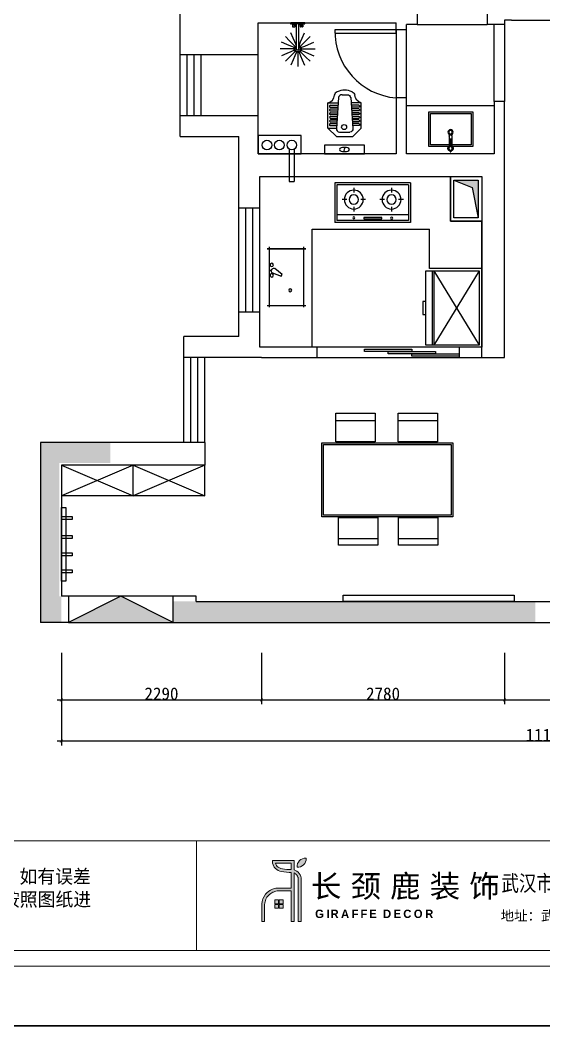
# Model space of a CAD drawing. Header units: inches. Extents: x 1174834 to 1369688, y -175882 to -108740.
# Drawn here: x 1344032 to 1350025, y -175882 to -164377 of the extents above; entities that cross this region are included whole.
import ezdxf

# ---------------------------------------------------------------- set-up
doc = ezdxf.new("R2010")
doc.units = ezdxf.units.IN
doc.header["$LTSCALE"] = 500
doc.header["$MEASUREMENT"] = 0
doc.linetypes.add('ACAD_ISO03W100', pattern=[30, 12, -18])
doc.linetypes.add('DASH', pattern=[0.35, 0.25, -0.1])
for name, color, linetype in [('0--家具', 2, 'Continuous'), ('0--家具细线', 14, 'Continuous'), ('A-01-原始墙体', 7, 'Continuous'), ('FF-FURN', 51, 'Continuous'), ('SH-尺寸标注', 32, 'Continuous'), ('WALL', 255, 'Continuous'), ('填充', 251, 'Continuous'), ('家具', 2, 'Continuous'), ('特细线', 251, 'Continuous')]:
    doc.layers.add(name, color=color, linetype=linetype)
doc.layers.add('022外尺寸标注', color=4, linetype='Continuous', lineweight=0)
doc.layers.add('填充线', color=143, linetype='Continuous', lineweight=9)
doc.styles.add('Arial', font='simhei.ttf')
doc.styles.add('QHGM-宋体', font='', dxfattribs={"width": 0.8})
doc.styles.add('宋体', font='', dxfattribs={"height": 80})
doc.styles.add('样式_1', font='')
doc.styles.add('黑体', font='simhei.ttf', dxfattribs={"height": 80})
doc.styles.get('QHGM-宋体').set_extended_font_data('SimSun')
doc.styles.get('宋体').set_extended_font_data('NSimSun')
doc.styles.get('样式_1').set_extended_font_data('FangSong_GB2312')
doc.dimstyles.new('D_20_2.35', dxfattribs={"dimtxt": 142.857143, "dimasz": 35.714286, "dimexe": 47.619048, "dimexo": 0, "dimgap": 0, "dimtad": 1, "dimdec": 0, "dimzin": 1, "dimdsep": 46, "dimtxsty": 'Standard', "dimblk": 'ARCHTICK', "dimcen": 0.09, "dimdle": 47.619048, "dimclrd": 252, "dimclre": 252, "dimclrt": 134, "dimadec": 0, "dimazin": 0, "dimtfac": 1, "dimtdec": 4, "dimtix": 1, "dimtmove": 2, "dimatfit": 3, "dimfxl": 1, "dimtolj": 1, "dimtzin": 0, "dimarcsym": 0})
doc.dimstyles.new('FS', dxfattribs={"dimscale": 60, "dimtxt": 2, "dimasz": 0.7, "dimexe": 1, "dimexo": 0.5, "dimtad": 1, "dimdec": 0, "dimzin": 0, "dimdsep": 46, "dimtxsty": 'Arial', "dimblk1": 'DOT', "dimblk2": 'DOT', "dimsah": 1, "dimcen": 0, "dimclrd": 8, "dimclre": 8, "dimclrt": 7, "dimadec": 0, "dimazin": 0, "dimtfac": 1, "dimtdec": 0, "dimtix": 1, "dimtmove": 2, "dimatfit": 3, "dimldrblk": 'DOT', "dimfxl": 1, "dimfxlon": 1, "dimtolj": 1, "dimtzin": 0, "dimlwd": -1, "dimarcsym": 0})

# ---------------------------------------------------------------- blocks, each defined once
blk = doc.blocks.new('_ArchTick')
at = {"color": 0, "linetype": 'ByBlock', "const_width": 0.15}
blk.add_lwpolyline([(-0.5, -0.5), (0.5, 0.5)], dxfattribs=at)
blk = doc.blocks.new('*D28')
at = {"layer": 'Defpoints', "color": 0, "linetype": 'Continuous', "lineweight": -3, "transparency": 16777216}
for p in [(1349575, -171615), (1354045, -171615), (1349575, -172155)]:
    blk.add_point(p, dxfattribs=at)
at = {"layer": 'SH-尺寸标注', "color": 252, "linetype": 'Continuous', "lineweight": -2, "transparency": 16777216}
for p, q in [((1349575, -171615), (1349575, -172203)), ((1354045, -171615), (1354045, -172203)), ((1354093, -172155), (1349528, -172155))]:
    blk.add_line(p, q, dxfattribs=at)
at = {"layer": 'SH-尺寸标注', "color": 252, "linetype": 'Continuous', "lineweight": -2, "transparency": 16777216, "xscale": 35.71428581050463, "yscale": 35.71428581050463, "zscale": 35.71428581050463, "rotation": 180}
blk.add_blockref('_ArchTick', (1349575, -172155), dxfattribs=at)
at = {"layer": 'SH-尺寸标注', "color": 252, "linetype": 'Continuous', "lineweight": -2, "transparency": 16777216, "xscale": 35.71428581050463, "yscale": 35.71428581050463, "zscale": 35.71428581050463}
blk.add_blockref('_ArchTick', (1354045, -172155), dxfattribs=at)
at = {"layer": 'SH-尺寸标注', "color": 134, "linetype": 'Continuous', "transparency": 16777216, "insert": (1351810, -172083), "char_height": 142.9, "attachment_point": 5}
blk.add_mtext('\\A1;4470', dxfattribs=at)
blk = doc.blocks.new('*D29')
at = {"layer": 'Defpoints', "color": 0, "linetype": 'Continuous', "lineweight": -3, "transparency": 16777216}
for p in [(1346795, -171615), (1349575, -171615), (1346795, -172155)]:
    blk.add_point(p, dxfattribs=at)
at = {"layer": 'SH-尺寸标注', "color": 252, "linetype": 'Continuous', "lineweight": -2, "transparency": 16777216}
for p, q in [((1346795, -171615), (1346795, -172203)), ((1349575, -171615), (1349575, -172203)), ((1349623, -172155), (1346748, -172155))]:
    blk.add_line(p, q, dxfattribs=at)
at = {"layer": 'SH-尺寸标注', "color": 252, "linetype": 'Continuous', "lineweight": -2, "transparency": 16777216, "xscale": 35.71428581050463, "yscale": 35.71428581050463, "zscale": 35.71428581050463, "rotation": 180}
blk.add_blockref('_ArchTick', (1346795, -172155), dxfattribs=at)
at = {"layer": 'SH-尺寸标注', "color": 252, "linetype": 'Continuous', "lineweight": -2, "transparency": 16777216, "xscale": 35.71428581050463, "yscale": 35.71428581050463, "zscale": 35.71428581050463}
blk.add_blockref('_ArchTick', (1349575, -172155), dxfattribs=at)
at = {"layer": 'SH-尺寸标注', "color": 134, "linetype": 'Continuous', "transparency": 16777216, "insert": (1348185, -172083), "char_height": 142.9, "attachment_point": 5}
blk.add_mtext('\\A1;2780', dxfattribs=at)
blk = doc.blocks.new('*D30')
at = {"layer": 'Defpoints', "color": 0, "linetype": 'Continuous', "lineweight": -3, "transparency": 16777216}
for p in [(1344505, -171615), (1346795, -171615), (1344505, -172155)]:
    blk.add_point(p, dxfattribs=at)
at = {"layer": 'SH-尺寸标注', "color": 252, "linetype": 'Continuous', "lineweight": -2, "transparency": 16777216}
for p, q in [((1344505, -171615), (1344505, -172203)), ((1346795, -171615), (1346795, -172203)), ((1346843, -172155), (1344458, -172155))]:
    blk.add_line(p, q, dxfattribs=at)
at = {"layer": 'SH-尺寸标注', "color": 252, "linetype": 'Continuous', "lineweight": -2, "transparency": 16777216, "xscale": 35.71428581050463, "yscale": 35.71428581050463, "zscale": 35.71428581050463, "rotation": 180}
blk.add_blockref('_ArchTick', (1344505, -172155), dxfattribs=at)
at = {"layer": 'SH-尺寸标注', "color": 252, "linetype": 'Continuous', "lineweight": -2, "transparency": 16777216, "xscale": 35.71428581050463, "yscale": 35.71428581050463, "zscale": 35.71428581050463}
blk.add_blockref('_ArchTick', (1346795, -172155), dxfattribs=at)
at = {"layer": 'SH-尺寸标注', "color": 134, "linetype": 'Continuous', "transparency": 16777216, "insert": (1345650, -172083), "char_height": 142.9, "attachment_point": 5}
blk.add_mtext('\\A1;2290', dxfattribs=at)
blk = doc.blocks.new('*D31')
at = {"layer": 'Defpoints', "color": 0, "linetype": 'Continuous', "lineweight": -3, "transparency": 16777216}
for p in [(1344505, -171615), (1355615, -171615), (1344505, -172626)]:
    blk.add_point(p, dxfattribs=at)
at = {"layer": 'SH-尺寸标注', "color": 252, "linetype": 'Continuous', "lineweight": -2, "transparency": 16777216}
for p, q in [((1344505, -171615), (1344505, -172674)), ((1355615, -171615), (1355615, -172674)), ((1355663, -172626), (1344458, -172626))]:
    blk.add_line(p, q, dxfattribs=at)
at = {"layer": 'SH-尺寸标注', "color": 252, "linetype": 'Continuous', "lineweight": -2, "transparency": 16777216, "xscale": 35.71428581050463, "yscale": 35.71428581050463, "zscale": 35.71428581050463, "rotation": 180}
blk.add_blockref('_ArchTick', (1344505, -172626), dxfattribs=at)
at = {"layer": 'SH-尺寸标注', "color": 252, "linetype": 'Continuous', "lineweight": -2, "transparency": 16777216, "xscale": 35.71428581050463, "yscale": 35.71428581050463, "zscale": 35.71428581050463}
blk.add_blockref('_ArchTick', (1355615, -172626), dxfattribs=at)
at = {"layer": 'SH-尺寸标注', "color": 134, "linetype": 'Continuous', "transparency": 16777216, "insert": (1350060, -172555), "char_height": 142.9, "attachment_point": 5}
blk.add_mtext('\\A1;11110', dxfattribs=at)
blk = doc.blocks.new('YLD.Studio-02-155')
at = {"layer": 'FF-FURN', "color": 253}
for p, q in [((-294, 189), (-582, 189)), ((-582, 189), (-582, 72)), ((-294, 189), (-200, 93)), ((-294, 189), (-294, 93)), ((-677, 27), (-677, -30)), ((-643, 67), (-292, 93)), ((-250, 57), (-250, -61)), ((-200, 93), (-200, -97)), ((-643, -71), (-292, -96)), ((-582, -192), (-582, -75)), ((-294, -192), (-200, -97)), ((-294, -192), (-582, -192))]:
    blk.add_line(p, q, dxfattribs=at)
at = {"layer": 'FF-FURN', "color": 251}
for p, q in [((-556, 161), (-556, 74)), ((-534, 161), (-534, 76)), ((-514, 160), (-514, 77)), ((-491, 160), (-491, 79)), ((-471, 160), (-471, 81)), ((-449, 160), (-449, 82)), ((-429, 159), (-429, 84)), ((-406, 159), (-406, 85)), ((-388, 159), (-388, 87)), ((-366, 159), (-366, 88)), ((-346, 161), (-346, 90)), ((-323, 161), (-323, 91)), ((-556, -164), (-556, -78)), ((-534, -164), (-534, -79)), ((-514, -163), (-514, -81)), ((-491, -163), (-491, -82)), ((-471, -163), (-471, -84)), ((-449, -163), (-449, -86)), ((-429, -163), (-429, -87)), ((-406, -163), (-406, -89)), ((-388, -163), (-388, -90)), ((-366, -163), (-366, -92)), ((-346, -164), (-346, -93)), ((-323, -164), (-323, -95))]:
    blk.add_line(p, q, dxfattribs=at)
at = {"layer": 'FF-FURN', "color": 253}
blk.add_lwpolyline([(0, 230), (0, -230), (-100, -230), (-100, 230)], close=True, dxfattribs=at)
at = {"layer": 'FF-FURN', "color": 253, "extrusion": (0, 0, -1)}
for centre, major_axis, ratio, start_param, end_param in [((-666, 70), (38.6, 31.5), 0.902843, 4.16241, 5.262368), ((-686, 224), (-71.7, 85.5), 0.937093, 2.564574, 3.718612), ((-539, -1), (-135, -135), 1, 0.322824, 1.238257), ((-639, 30), (-26.7, -26.7), 1, 0.715172, 2.250128), ((-289, 53), (-28.2, -28.2), 1, 2.279041, 3.82138)]:
    blk.add_ellipse(centre, major_axis=major_axis, ratio=ratio, start_param=start_param, end_param=end_param, dxfattribs=at)
at = {"layer": 'FF-FURN', "color": 251, "extrusion": (0, 0, -1)}
for centre, major_axis, start_param, end_param in [((-545, 161), (7.95, -7.95), 2.356194, 5.497787), ((-503, 160), (7.95, -7.95), 2.356194, 5.497787), ((-460, 160), (-7.95, -7.95), 0.785398, 3.926991), ((-418, 159), (-7.95, -7.95), 0.785398, 3.926991), ((-377, 159), (-7.95, -7.95), 0.785398, 3.926991), ((-335, 161), (-7.95, -7.95), 0.785398, 3.926991), ((-307, 4), (20.5, -20.5), 0.785398, 7.068583)]:
    blk.add_ellipse(centre, major_axis=major_axis, ratio=1, start_param=start_param, end_param=end_param, dxfattribs=at)
at = {"layer": 'FF-FURN', "color": 250}
blk.add_ellipse((-50, 0), major_axis=(0, 55.8), ratio=0.441777, start_param=-3.141592653589793, end_param=3.141592653589792, dxfattribs=at)
at = {"layer": 'FF-FURN', "color": 253}
for centre, major_axis, ratio, start_param, end_param in [((-666, -73), (38.6, -31.5), 0.902843, 4.16241, 5.262368), ((-639, -33), (-26.7, 26.7), 1, 0.715172, 2.250128), ((-289, -56), (-28.2, 28.2), 1, 2.279041, 3.82138), ((-686, -227), (-71.7, -85.5), 0.937093, 2.564574, 3.718612)]:
    blk.add_ellipse(centre, major_axis=major_axis, ratio=ratio, start_param=start_param, end_param=end_param, dxfattribs=at)
at = {"layer": 'FF-FURN', "color": 251}
for centre, major_axis, start_param, end_param in [((-545, -164), (7.95, 7.95), 2.356194, 5.497787), ((-503, -163), (7.95, 7.95), 2.356194, 5.497787), ((-460, -163), (-7.95, 7.95), 0.785398, 3.926991), ((-418, -163), (-7.95, 7.95), 0.785398, 3.926991), ((-377, -163), (-7.95, 7.95), 0.785398, 3.926991), ((-335, -164), (-7.95, 7.95), 0.785398, 3.926991)]:
    blk.add_ellipse(centre, major_axis=major_axis, ratio=1, start_param=start_param, end_param=end_param, dxfattribs=at)
at = {"layer": 'FF-FURN', "color": 250}
blk.add_spline([(-25, -2), (-38, 3), (-67, -5), (-75, -2)], degree=3, dxfattribs=at)
blk = doc.blocks.new('DOT')
at = {"color": 0}
blk.add_line((-1, 0), (1, 0), dxfattribs=at)
at = {"color": 0, "const_width": 0.5}
blk.add_lwpolyline([(-0.25, 0, 1), (0.25, 0, 1)], format="xyb", close=True, dxfattribs=at)
blk = doc.blocks.new('*D10')
at = {"color": 8, "lineweight": -2, "transparency": 16777216}
for p, q in [((643506, -434179), (643359, -434179)), ((643506, -435029), (643359, -435029))]:
    blk.add_line(p, q, dxfattribs=at)
at = {"color": 8, "transparency": 16777216}
blk.add_line((643419, -434987), (643419, -434221), dxfattribs=at)
at = {"layer": 'Defpoints', "color": 0, "transparency": 16777216}
for p in [(643419, -434179), (643536, -434179), (643536, -435029)]:
    blk.add_point(p, dxfattribs=at)
at = {"color": 8, "transparency": 16777216, "xscale": 42, "yscale": 42, "zscale": 42}
for p, rotation in [((643419, -434179), 90), ((643419, -435029), 270)]:
    blk.add_blockref('DOT', p, dxfattribs=dict(at, rotation=rotation))
at = {"color": 7, "transparency": 16777216, "insert": (643321, -434604), "char_height": 120, "attachment_point": 5, "rotation": 90, "style": 'Arial'}
blk.add_mtext('\\A1;850', dxfattribs=at)
blk = doc.blocks.new('_DOT')
at = {"color": 0, "linetype": 'ByBlock'}
blk.add_line((-0.5, 0), (-1, 0), dxfattribs=at)
at = {"color": 0, "linetype": 'ByBlock', "const_width": 0.5}
blk.add_lwpolyline([(-0.25, 0, 1), (0.25, 0, 1)], format="xyb", close=True, dxfattribs=at)
blk = doc.blocks.new('A$C176de66d')
at = {"color": 3}
for p, q in [((0, 378), (0, 0)), ((0, 378), (720, 378)), ((18, 360), (18, 18)), ((18, 360), (702, 360)), ((702, 360), (702, 18)), ((720, 378), (720, 0)), ((0, 0), (720, 0)), ((18, 18), (702, 18))]:
    blk.add_line(p, q, dxfattribs=at)
at = {"color": 8}
for p, q in [((180, 331.1), (180, 286.1)), ((540, 331.1), (540, 286.1)), ((67.5, 218.6), (112.5, 218.6)), ((247.5, 218.6), (292.5, 218.6)), ((427.5, 218.6), (472.5, 218.6)), ((607.5, 218.6), (652.5, 218.6)), ((180, 151.1), (180, 106.1)), ((540, 151.1), (540, 106.1)), ((18, 72), (702, 72)), ((271.6, 48.1), (443, 48.1)), ((271.6, 33.8), (271.6, 48.1)), ((443, 33.8), (271.6, 33.8)), ((443, 48.1), (443, 33.8))]:
    blk.add_line(p, q, dxfattribs=at)
for centre, radius in [((180, 218.6), 90), ((540, 218.6), 90), ((180, 218.6), 45), ((540, 218.6), 45), ((179.5, 41.7), 10.8), ((539.8, 44.9), 10.8)]:
    blk.add_circle(centre, radius, dxfattribs=at)
blk = doc.blocks.new('A$C92e9f1b8')
at = {"color": 3}
for p, q in [((0, 420), (692, 420)), ((20, 0), (20, 440)), ((670, 442), (670, 0)), ((670, 0), (670, 440)), ((358, 159), (375, 169)), ((395, 59), (358, 159)), ((375, 169), (443, 86)), ((690, 20), (0, 20)), ((420, 47), (420, 20)), ((420, 47), (420, 20)), ((424, 48), (438, 56))]:
    blk.add_line(p, q, dxfattribs=at)
for centre, radius in [((195, 263), 16.9), ((366, 51), 19.8), ((485, 51), 19.8)]:
    blk.add_circle(centre, radius, dxfattribs=at)
for centre, start, end in [((414, 65), 200.5377, 300), ((428, 73), 300, 39.4623)]:
    blk.add_arc(centre, 19.8, start, end, dxfattribs=at)
blk = doc.blocks.new('A$Cfc64ca04')
at = {"color": 3, "linetype": 'DASH', "ltscale": 150}
for p, q in [((21, 255), (0, 255)), ((0, 245), (0, 255)), ((21, 245), (0, 245)), ((180, 265), (53, 265)), ((180, 235), (53, 235)), ((70, 255), (59, 255)), ((70, 245), (59, 245)), ((70, 242), (70, 258)), ((150, 258), (70, 258)), ((150, 242), (70, 242)), ((150, 242), (150, 258))]:
    blk.add_line(p, q, dxfattribs=at)
blk.add_lwpolyline([(60, 228), (60, 0), (460, 0), (460, 505), (60, 505), (60, 272)], dxfattribs=at)
at = {"color": 251, "true_color": 0x636466}
blk.add_lwpolyline([(80, 235), (80, 20), (440, 20), (440, 485), (80, 485), (80, 265)], dxfattribs=at)
at = {"color": 3, "linetype": 'DASH', "ltscale": 150}
blk.add_circle((40, 250), 20, dxfattribs=at)
for centre, radius, start, end in [((40, 250), 30, 30, 170.4059), ((40, 250), 30, 189.5941, 330), ((180, 250), 15, 270, 90)]:
    blk.add_arc(centre, radius, start, end, dxfattribs=at)
at = {"layer": 'FF-FURN', "color": 250}
for radius in [30, 20]:
    blk.add_circle((225, 250), radius, dxfattribs=at)
blk = doc.blocks.new('A$C4CD82E51')
at = {"color": 250, "linetype": 'ACAD_ISO03W100'}
for p, q in [((237, 215), (280, 233)), ((280, 233), (323, 251)), ((172, 172), (138, 138))]:
    blk.add_line(p, q, dxfattribs=at)
at = {"layer": '0--家具', "color": 144}
for p, q in [((479, 260), (455, 258)), ((455, 258), (455, 256)), ((455, 252), (455, 233)), ((487, 256), (493, 256)), ((487, 232), (493, 232)), ((200, 212), (493, 212)), ((200, 188), (493, 188)), ((455, 148), (455, 167)), ((455, 142), (455, 144)), ((479, 140), (455, 142)), ((487, 168), (493, 168)), ((487, 144), (493, 144))]:
    blk.add_line(p, q, dxfattribs=at)
for points in [[(480, 261, -0.246515), (473, 258), (452, 256)], [(452, 252), (473, 250, -1), (473, 235), (452, 233)], [(452, 148), (473, 150, 1), (473, 165), (452, 167)], [(480, 139, 0.246515), (473, 143), (452, 144)]]:
    blk.add_lwpolyline(points, format="xyb", dxfattribs=at)
for points in [[(480, 261), (487, 261), (487, 226), (452, 229), (452, 233)], [(452, 252), (452, 256)], [(480, 139), (487, 139), (487, 174), (452, 171), (452, 167)], [(452, 148), (452, 144)]]:
    blk.add_lwpolyline(points, dxfattribs=at)
blk.add_lwpolyline([(500, 121), (495, 121, -2.688214), (493, 126), (493, 275, -2.688214), (495, 280), (500, 280)], format="xyb", close=True, dxfattribs=at)
for radius, start, end in [(40, 17.4576, 342.5424), (30, 23.5782, 336.4218), (12, 90, 270)]:
    blk.add_arc((200, 200), radius, start, end, dxfattribs=at)
at = {"layer": '0--家具细线', "color": 250, "linetype": 'ACAD_ISO03W100'}
for p, q in [((149, 323), (123, 385)), ((200, 334), (200, 400)), ((251, 323), (277, 385)), ((77, 251), (15, 277)), ((106, 294), (59, 341)), ((120, 233), (77, 251)), ((138, 262), (106, 294)), ((163, 215), (120, 233)), ((172, 228), (138, 262)), ((167, 280), (149, 323)), ((185, 237), (167, 280)), ((200, 287), (200, 334)), ((200, 240), (200, 287)), ((215, 237), (233, 280)), ((228, 228), (262, 262)), ((233, 280), (251, 323)), ((262, 262), (294, 294)), ((294, 294), (341, 341)), ((323, 251), (385, 277)), ((67, 200), (0, 200)), ((77, 149), (15, 123)), ((113, 200), (67, 200)), ((120, 167), (77, 149)), ((138, 138), (106, 106)), ((160, 200), (113, 200)), ((163, 185), (120, 167)), ((167, 120), (149, 77)), ((185, 163), (167, 120)), ((200, 160), (200, 113)), ((215, 163), (233, 120)), ((228, 172), (262, 138)), ((233, 120), (251, 77)), ((237, 185), (280, 167)), ((262, 138), (294, 106)), ((280, 167), (323, 149)), ((323, 149), (385, 123)), ((106, 106), (59, 59)), ((149, 77), (123, 15)), ((200, 113), (200, 67)), ((200, 67), (200, 0)), ((251, 77), (277, 15)), ((294, 106), (341, 59))]:
    blk.add_line(p, q, dxfattribs=at)
blk = doc.blocks.new('gndghfggn')
at = {"layer": '022外尺寸标注'}
h = blk.add_hatch(color=143, dxfattribs=at)
h.dxf.hatch_style = 1
h.paths.add_polyline_path([(4708.14, -1030.86), (4707.46, -1030.86), (4707.46, -1031.54), (4708.14, -1031.54)], flags=17)
h.paths.add_polyline_path([(4708.93, -1030.86), (4708.25, -1030.86), (4708.25, -1031.54), (4708.93, -1031.54)], flags=17)
h.paths.add_polyline_path([(4708.93, -1032.34), (4708.93, -1031.66), (4708.25, -1031.66), (4708.25, -1032.34)], flags=17)
h.paths.add_polyline_path([(4708.14, -1031.66), (4707.46, -1031.66), (4707.46, -1032.34), (4708.14, -1032.34)], flags=17)
h.paths.add_polyline_path([(4710.39, -1028.73), (4708.02, -1028.73), (4707.62, -1028.77), (4707.04, -1028.94), (4706.7, -1029.1), (4706.37, -1029.31), (4706.02, -1029.61), (4705.8, -1029.84), (4705.54, -1030.22), (4705.33, -1030.65), (4705.17, -1031.15), (4705.12, -1031.56), (4705.12, -1034.73), (4705.63, -1034.73), (4705.63, -1031.71), (4705.66, -1031.4), (4705.7, -1031.18), (4705.76, -1030.99), (4705.85, -1030.73), (4706.05, -1030.36), (4706.27, -1030.1), (4706.51, -1029.86), (4706.75, -1029.68), (4706.93, -1029.57), (4707.07, -1029.49), (4707.22, -1029.44), (4707.43, -1029.37), (4707.64, -1029.3), (4707.9, -1029.25), (4710.39, -1029.25), (4710.39, -1034.74), (4710.9, -1034.74), (4710.9, -1026.02), (4711.04, -1026.09), (4711.14, -1026.15), (4711.24, -1026.23), (4711.29, -1026.29), (4711.34, -1026.33), (4711.42, -1026.44), (4711.51, -1026.59), (4711.56, -1026.72), (4711.58, -1026.77), (4711.61, -1026.83), (4711.62, -1026.91), (4711.64, -1027.02), (4711.66, -1027.11), (4711.66, -1034.74), (4712.18, -1034.74), (4712.18, -1027.13), (4712.16, -1026.9), (4712.1, -1026.66), (4711.98, -1026.37), (4711.84, -1026.12), (4711.62, -1025.87), (4711.38, -1025.68), (4711.25, -1025.62), (4710.9, -1025.48), (4710.9, -1023.79), (4707.06, -1023.79), (4707.06, -1024.27), (4707.14, -1024.6), (4707.32, -1024.97), (4707.55, -1025.23), (4707.8, -1025.43), (4708.08, -1025.58), (4708.35, -1025.69), (4708.74, -1025.79), (4709.09, -1025.84), (4709.57, -1025.9), (4710.02, -1025.93), (4710.39, -1025.93)])
h.paths.add_polyline_path([(4710.4, -1025.43), (4710.04, -1025.43), (4709.62, -1025.4), (4709.16, -1025.34), (4708.84, -1025.3), (4708.51, -1025.21), (4708.29, -1025.12), (4708.07, -1025.01), (4707.89, -1024.87), (4707.74, -1024.69), (4707.62, -1024.44), (4707.58, -1024.29), (4710.4, -1024.29)], flags=16)
h.paths.add_polyline_path([(4711.43, -1025, 0.456232), (4713.06, -1023.39, 0.456232)])
at = {"layer": '022外尺寸标注', "color": 143}
for points in [[(4710.9, -1026.02), (4711.04, -1026.09), (4711.14, -1026.15), (4711.24, -1026.23), (4711.29, -1026.29), (4711.34, -1026.33), (4711.42, -1026.44), (4711.51, -1026.59), (4711.56, -1026.72), (4711.58, -1026.77), (4711.61, -1026.83), (4711.62, -1026.91), (4711.64, -1027.02), (4711.66, -1027.11), (4711.66, -1034.74), (4712.18, -1034.74), (4712.18, -1027.13), (4712.16, -1026.9), (4712.1, -1026.66), (4711.98, -1026.37), (4711.84, -1026.12), (4711.62, -1025.87), (4711.38, -1025.68), (4711.25, -1025.62), (4710.9, -1025.48), (4710.9, -1023.79), (4707.06, -1023.79), (4707.06, -1024.27), (4707.14, -1024.6), (4707.32, -1024.97), (4707.55, -1025.23), (4707.8, -1025.43), (4708.08, -1025.58), (4708.35, -1025.69), (4708.74, -1025.79), (4709.09, -1025.84), (4709.57, -1025.9), (4710.02, -1025.93), (4710.39, -1025.93), (4710.39, -1028.73), (4708.02, -1028.73), (4707.62, -1028.77), (4707.04, -1028.94), (4706.7, -1029.1), (4706.37, -1029.31), (4706.02, -1029.61), (4705.8, -1029.84), (4705.54, -1030.22), (4705.33, -1030.65), (4705.17, -1031.15), (4705.12, -1031.56), (4705.12, -1034.73), (4705.63, -1034.73), (4705.63, -1031.71), (4705.66, -1031.4), (4705.7, -1031.18), (4705.76, -1030.99), (4705.85, -1030.73), (4706.05, -1030.36), (4706.27, -1030.1), (4706.51, -1029.86), (4706.75, -1029.68), (4706.93, -1029.57), (4707.07, -1029.49), (4707.22, -1029.44), (4707.43, -1029.37), (4707.64, -1029.3), (4707.9, -1029.25), (4710.39, -1029.25), (4710.39, -1034.74)], [(4710.39, -1034.74), (4710.9, -1034.74), (4710.9, -1026.02)]]:
    blk.add_lwpolyline(points, dxfattribs=at)
for points in [[(4710.4, -1025.43), (4710.4, -1024.29), (4707.58, -1024.29), (4707.62, -1024.44), (4707.74, -1024.69), (4707.89, -1024.87), (4708.07, -1025.01), (4708.29, -1025.12), (4708.51, -1025.21), (4708.84, -1025.3), (4709.16, -1025.34), (4709.62, -1025.4), (4710.04, -1025.43)], [(4707.46, -1031.54), (4708.14, -1031.54), (4708.14, -1030.86), (4707.46, -1030.86)], [(4707.46, -1032.34), (4708.14, -1032.34), (4708.14, -1031.66), (4707.46, -1031.66)], [(4708.25, -1031.54), (4708.93, -1031.54), (4708.93, -1030.86), (4708.25, -1030.86)], [(4708.25, -1032.34), (4708.93, -1032.34), (4708.93, -1031.66), (4708.25, -1031.66)]]:
    blk.add_lwpolyline(points, close=True, dxfattribs=at)
for centre, start, end in [((4712.95, -1024.9), 85.683, 183.7789), ((4711.55, -1023.49), 265.683, 3.7789)]:
    blk.add_arc(centre, 1.52, start, end, dxfattribs=at)
at = {"layer": '022外尺寸标注', "color": 143, "attachment_point": 1}
for s, width, insert, char_height, style in [('{\\f南宋书局体|b1|i0|c134|p2;\\T1.3;长颈鹿装饰}', 35.0689, (4713.92, -1026.39), 4, '宋体'), ('{\\f汉仪全唐诗简|b1|i0|c134|p18;\\T1.3;GIRAFFE DECOR}', 39.5744, (4714.68, -1032.6), 1.5, '样式_1')]:
    blk.add_mtext_dynamic_manual_height_columns(s, width=width, gutter_width=12.5, heights=[0], dxfattribs=dict(at, insert=insert, char_height=char_height, style=style))
blk = doc.blocks.new('JNNJ')
at = {"layer": 'WALL', "color": 8, "ltscale": 0.5}
for p, q in [((283797, -98160), (308185, -98160)), ((308185, -98160), (283797, -98160))]:
    blk.add_line(p, q, dxfattribs=at)
at = {"layer": '填充线'}
for p, q in [((307293, -96236), (284612, -96236)), ((284594, -97374), (307293, -97374)), ((284431, -97537), (307456, -97537))]:
    blk.add_line(p, q, dxfattribs=at)
blk = doc.blocks.new('HHYT')
at = {"layer": '填充线'}
blk.add_line((390529, -114619), (390529, -113481), dxfattribs=at)
blk.add_blockref('JNNJ', (99287, -17246))
at = {"layer": '填充', "xscale": 58.06672455353011, "yscale": 58.06672455353011, "zscale": 58.06672455353011}
blk.add_blockref('gndghfggn', (117997, -54237), dxfattribs=at)
at = {"layer": '填充线', "style": 'QHGM-宋体', "width": 0.8}
blk.add_text('武汉市长颈鹿装饰设计工程有限责任公司', height=166.55, dxfattribs=at).set_placement((393701, -114005))
at = {"layer": '填充线', "style": '黑体'}
blk.add_text('地址：武汉市白沙洲大道白沙洲未来城4栋2楼', height=102.81, dxfattribs=at).set_placement((393692, -114311))
at = {"layer": '家具', "color": 8, "width": 1}
blk.add_text('图中所标尺寸施工方必须在现场度量，如有误差', height=142.79, dxfattribs=at).set_placement((385532, -113923))
at = {"layer": '家具', "color": 8}
blk.add_text('以现场尺寸为准！所有施工必须严格按照图纸进', height=142.79, dxfattribs=at).set_placement((385535, -114161))
blk = doc.blocks.new('A$C44EE5ACB')
at = {"color": 3, "ltscale": 10}
for p, q in [((105.7, 21), (105.7, 871.1)), ((124.8, 21), (124.8, 871.1))]:
    blk.add_line(p, q, dxfattribs=at)
at = {"color": 8, "linetype": 'ACAD_ISO03W100', "ltscale": 3}
for p, q in [((644.4, 21), (124.8, 871.1)), ((124.8, 21), (644.4, 871.1))]:
    blk.add_line(p, q, dxfattribs=at)
at = {"color": 3, "ltscale": 10}
for points in [[(644.4, 21), (644.4, 871.1), (34.4, 871.1), (34.4, 21)], [(34.4, 519.8), (34.4, 372.4), (0, 372.4), (0, 519.8)]]:
    blk.add_lwpolyline(points, close=True, dxfattribs=at)
at = {"color": 1}
dim = blk.add_aligned_dim(p1=(644.4, 21), p2=(644.4, 871.1), distance=116.8, dimstyle='FS', override={"dimblk1": 'DOT', "dimblk2": 'DOT', "dimldrblk": 'DOT', "dimfxl": 180}, dxfattribs=at)
dim.commit()
dim.dimension.update_dxf_attribs({"geometry": '*D10', "text_midpoint": (429.4, 446.1), "insert": (-642891.1, 435050)})

msp = doc.modelspace()

# ---------------------------------------------------------------- hatches: boundary and pattern name
at = {"layer": '特细线'}
h = msp.add_hatch(color=256, dxfattribs=at)
h.dxf.hatch_style = 1
h.paths.add_polyline_path([(1348995.1, -166207.4), (1349203.3, -166292.1), (1349275.1, -166637.4), (1349275.1, -166207.4)])
h = msp.add_hatch(color=256, dxfattribs=at)
h.dxf.hatch_style = 1
h.paths.add_polyline_path([(1345063.4, -169207.4), (1344265.1, -169207.4), (1344265.1, -171267.4), (1344505.1, -171267.4), (1344505.1, -170967.4), (1344480.2, -170967.4), (1344480.2, -169444.8), (1345063.4, -169444.8)])
h = msp.add_hatch(color=256, dxfattribs=at)
h.dxf.hatch_style = 1
h.paths.add_polyline_path([(1345785.1, -171267.4), (1345185.1, -170967.4), (1344585.1, -171267.4)])
h = msp.add_hatch(color=256, dxfattribs=at)
h.dxf.hatch_style = 1
h.paths.add_polyline_path([(1349928.6, -171027.4), (1345785.1, -171027.4), (1345785.1, -171267.4), (1349928.6, -171267.4)])

# ---------------------------------------------------------------- linework, layer by layer
at = {"color": 3, "linetype": 'DASH', "ltscale": 150}
for p, q in [((1349455.1, -165357.4), (1348455.1, -165357.4)), ((1347375.1, -168117.4), (1347375.1, -166767.4)), ((1347375.1, -166767.4), (1348715.1, -166767.4)), ((1348715.1, -167217.4), (1348715.1, -166767.4)), ((1349315.1, -167217.4), (1348715.1, -167217.4)), ((1348093.4, -168961.1), (1347643.4, -168961.1)), ((1348810.4, -168961.1), (1348360.4, -168961.1)), ((1345325.1, -169817.4), (1345325.1, -169467.4)), ((1346145.1, -169817.4), (1346145.1, -169467.4)), ((1346145.1, -169817.4), (1344505.1, -169817.4)), ((1348125.8, -170310.5), (1347675.8, -170310.5)), ((1348125.8, -170310.5), (1347675.8, -170310.5)), ((1348810.4, -170310.5), (1348360.4, -170310.5)), ((1348810.4, -170310.5), (1348360.4, -170310.5))]:
    msp.add_line(p, q, dxfattribs=at)
at = {"color": 3}
for p, q in [((1347112.4, -165853.4), (1347112.4, -166224.2)), ((1347167.4, -165855.2), (1347167.4, -166224.2)), ((1347112.4, -166224.2), (1347167.4, -166224.2)), ((1346145.1, -169207.4), (1346145.1, -169467.4))]:
    msp.add_line(p, q, dxfattribs=at)
at = {"color": 147, "linetype": 'ACAD_ISO03W100', "ltscale": 3}
for p, q in [((1345325.1, -169467.4), (1344505.1, -169817.4)), ((1344505.1, -169467.4), (1345325.1, -169817.4)), ((1345325.1, -169467.4), (1346145.1, -169817.4)), ((1346145.1, -169467.4), (1345325.1, -169817.4))]:
    msp.add_line(p, q, dxfattribs=at)
at = {"color": 3}
for points in [[(1348335.1, -164527.4), (1348335.1, -164487.4), (1347635.1, -164487.4), (1347635.1, -164527.4)], [(1344505.1, -169952.2), (1344553.9, -169952.2), (1344553.9, -170793.9), (1344505.1, -170793.9)], [(1349684.5, -171027.4), (1347730.5, -171027.4), (1347730.5, -170956.7), (1349684.5, -170956.7)]]:
    msp.add_lwpolyline(points, close=True, dxfattribs=at)
at = {"color": 3, "linetype": 'DASH', "ltscale": 150}
for points in [[(1348093.4, -169200.3), (1347643.4, -169200.3), (1347643.4, -168871.5), (1348093.4, -168871.5)], [(1348808.9, -169200.3), (1348358.9, -169200.3), (1348358.9, -168871.5), (1348808.9, -168871.5)], [(1347483.6, -170060.8), (1347483.6, -169210.8), (1348983.6, -169210.8), (1348983.6, -170060.8)], [(1347675.8, -170068.6), (1348125.8, -170068.6), (1348125.8, -170381.6), (1347675.8, -170381.6)], [(1348360.4, -170068.6), (1348810.4, -170068.6), (1348810.4, -170381.6), (1348360.4, -170381.6)]]:
    msp.add_lwpolyline(points, close=True, dxfattribs=at)
at = {"color": 251, "true_color": 0x636466}
msp.add_lwpolyline([(1347503.6, -170040.8), (1347503.6, -169230.8), (1348963.6, -169230.8), (1348963.6, -170040.8)], close=True, dxfattribs=at)
at = {"color": 3}
for centre in [(1346856.9, -165806.7), (1346999, -165806.7), (1347141.5, -165806.7)]:
    msp.add_circle(centre, 55, dxfattribs=at)
at = {"layer": 'A-01-原始墙体', "color": 4}
for p, q in [((1345865.1, -164770.3), (1345865.1, -163997.4)), ((1348575.1, -164307.4), (1348575.1, -164427.4)), ((1349375.1, -164307.4), (1349375.1, -164427.4)), ((1349655.1, -164377.4), (1349575.1, -164377.4)), ((1349575.1, -164377.4), (1349575.1, -164427.4)), ((1346755.1, -164770.3), (1346755.1, -164407.4)), ((1346755.1, -164407.4), (1348335.1, -164407.4)), ((1348335.1, -164487.4), (1348335.1, -164407.4)), ((1348455.1, -164487.4), (1348335.1, -164487.4)), ((1348575.1, -164427.4), (1348455.1, -164427.4)), ((1348455.1, -164487.4), (1348455.1, -164427.4)), ((1349575.1, -164427.4), (1349375.1, -164427.4)), ((1345865.1, -164770.3), (1346755.1, -164770.3)), ((1348455.1, -165267.4), (1348335.1, -165267.4)), ((1348335.1, -165267.4), (1348335.1, -165907.4)), ((1348455.1, -165907.4), (1348455.1, -165267.4)), ((1349575.1, -165308), (1349455.1, -165308)), ((1349455.1, -165308), (1349455.1, -165907.4)), ((1349575.1, -168237.4), (1349575.1, -165308)), ((1345865.1, -165470.3), (1346755.1, -165470.3)), ((1345865.1, -165710.3), (1345865.1, -165470.3)), ((1346755.1, -165907.4), (1346755.1, -165470.3)), ((1345865.1, -165710.3), (1346535.1, -165710.3)), ((1346535.1, -166527.4), (1346535.1, -165710.3)), ((1348335.1, -165907.4), (1346755.1, -165907.4)), ((1349455.1, -165907.4), (1348455.1, -165907.4)), ((1346775.1, -166527.4), (1346775.1, -166167.4)), ((1346775.1, -166167.4), (1348955.1, -166167.4)), ((1348955.1, -166167.4), (1348955.1, -166677.4)), ((1346775.1, -166527.4), (1346535.1, -166527.4)), ((1348955.1, -166677.4), (1349315.1, -166677.4)), ((1349315.1, -166677.4), (1349315.1, -168117.4)), ((1349315.1, -168237.4), (1349315.1, -166677.4)), ((1346535.1, -167997.4), (1346535.1, -167717.4)), ((1346775.1, -167717.4), (1346535.1, -167717.4)), ((1346775.1, -168117.4), (1346775.1, -167717.4)), ((1346535.1, -167997.4), (1345905.1, -167997.4)), ((1345905.1, -168237.4), (1345905.1, -167997.4)), ((1347429.7, -168117.4), (1346775.1, -168117.4)), ((1347429.7, -168237.4), (1347429.7, -168117.4)), ((1349315.1, -168117.4), (1349055.1, -168117.4)), ((1349055.1, -168117.4), (1349055.1, -168237.4)), ((1346795.1, -168237.4), (1345905.1, -168237.4)), ((1346795.1, -168237.4), (1347429.7, -168237.4)), ((1349055.1, -168237.4), (1349575.1, -168237.4)), ((1346145.1, -169207.4), (1344265.1, -169207.4)), ((1344265.1, -169207.4), (1344265.1, -171267.4)), ((1346145.1, -169467.4), (1344505.1, -169467.4)), ((1344505.1, -169467.4), (1344505.1, -170967.4)), ((1344585.1, -170967.4), (1344505.1, -170967.4)), ((1344585.1, -170967.4), (1344585.1, -171267.4)), ((1346045.1, -170967.4), (1345785.1, -170967.4)), ((1345785.1, -171267.4), (1345785.1, -170967.4)), ((1346045.1, -171027.4), (1346045.1, -170967.4)), ((1346045.1, -171027.4), (1354045.1, -171027.4)), ((1344585.1, -171267.4), (1344265.1, -171267.4)), ((1345785.1, -171267.4), (1355855.1, -171267.4))]:
    msp.add_line(p, q, dxfattribs=at)
for points in [[(1346755.1, -165907.4), (1347246.8, -165907.4), (1347246.8, -165696.5), (1346755.1, -165696.5)], [(1348955.1, -166167.4), (1349315.1, -166167.4), (1349315.1, -166677.4), (1348955.1, -166677.4)]]:
    msp.add_lwpolyline(points, close=True, dxfattribs=at)
at = {"layer": '特细线'}
for p, q in [((1349655.1, -164377.4), (1350455.1, -164377.4)), ((1348335.1, -164487.4), (1348335.1, -165267.4)), ((1348455.1, -165267.4), (1348455.1, -164487.4)), ((1348575.1, -164427.4), (1349375.1, -164427.4)), ((1349455.1, -165308), (1349455.1, -164427.4)), ((1349575.1, -164427.4), (1349575.1, -165308)), ((1345865.1, -165470.3), (1345865.1, -164770.3)), ((1345945.1, -165470.3), (1345945.1, -164770.3)), ((1346025.1, -165470.3), (1346025.1, -164770.3)), ((1346105.1, -165470.3), (1346105.1, -164770.3)), ((1346755.1, -165470.3), (1346755.1, -164770.3)), ((1346535.1, -167717.4), (1346535.1, -166527.4)), ((1346615.1, -167717.4), (1346615.1, -166527.4)), ((1346695.1, -167717.4), (1346695.1, -166527.4)), ((1346775.1, -167717.4), (1346775.1, -166527.4)), ((1349055.1, -168117.4), (1347429.7, -168117.4)), ((1345905.1, -169207.4), (1345905.1, -168237.4)), ((1345985.1, -169207.4), (1345985.1, -168237.4)), ((1346065.1, -169207.4), (1346065.1, -168237.4)), ((1346145.1, -169207.4), (1346145.1, -168237.4)), ((1347429.7, -168237.4), (1349055.1, -168237.4)), ((1345785.1, -170967.4), (1344585.1, -170967.4)), ((1344585.1, -171267.4), (1345785.1, -171267.4))]:
    msp.add_line(p, q, dxfattribs=at)
for points in [[(1348995.1, -166207.4), (1349275.1, -166207.4), (1349275.1, -166637.4), (1348995.1, -166637.4)], [(1348513.3, -168169.2), (1347971.5, -168169.2), (1347971.5, -168142.9), (1348513.3, -168142.9)], [(1348784.2, -168195.4), (1348242.4, -168195.4), (1348242.4, -168169.2), (1348784.2, -168169.2)], [(1349055.1, -168221.7), (1348513.3, -168221.7), (1348513.3, -168195.4), (1349055.1, -168195.4)], [(1344505.1, -170054.1), (1344628.6, -170054.1), (1344628.6, -170090.2), (1344505.1, -170090.2)], [(1344505.1, -170272.1), (1344628.6, -170272.1), (1344628.6, -170308.2), (1344505.1, -170308.2)], [(1344505.1, -170470.4), (1344628.6, -170470.4), (1344628.6, -170506.5), (1344505.1, -170506.5)], [(1344505.1, -170664.8), (1344628.6, -170664.8), (1344628.6, -170700.9), (1344505.1, -170700.9)]]:
    msp.add_lwpolyline(points, close=True, dxfattribs=at)
for points in [[(1348995.1, -166207.4), (1349203.3, -166292.1), (1349275.1, -166637.4)], [(1345785.1, -171267.4), (1345185.1, -170967.4), (1344585.1, -171267.4)]]:
    msp.add_lwpolyline(points, dxfattribs=at)
msp.add_arc((1348397.4, -164507.4), 762.5, 178.49708, 265.3148, dxfattribs=at)

# ---------------------------------------------------------------- block references
at = {"xscale": 1.1, "yscale": 1.1, "zscale": 1.1}
msp.add_blockref('HHYT', (916468.9, -48936), dxfattribs=at)
at = {"color": 3, "xscale": -1, "rotation": 270}
for name, p in [('A$Cfc64ca04', (1348707.3, -165884.7)), ('A$C92e9f1b8', (1346860.6, -167662.6))]:
    msp.add_blockref(name, p, dxfattribs=at)
at = {"color": 3, "xscale": -1.2, "yscale": 1.2, "zscale": 1.2}
msp.add_blockref('A$C176de66d', (1348498.5, -166692.6), dxfattribs=at)
at = {"color": 1, "xscale": -1, "rotation": 180}
msp.add_blockref('A$C44EE5ACB', (1348641.8, -167223.6), dxfattribs=at)
at = {"layer": 'FF-FURN', "xscale": -1, "rotation": 90}
msp.add_blockref('YLD.Studio-02-155', (1347743.8, -165907.4), dxfattribs=at)
at = {"layer": '填充', "color": 10, "xscale": -1, "rotation": 270}
msp.add_blockref('A$C4CD82E51', (1347008.5, -164907.4), dxfattribs=at)

# ---------------------------------------------------------------- dimensions: what is measured, and where the dimension line sits
at = {"layer": 'SH-尺寸标注', "color": 252, "linetype": 'Continuous'}
for base, p1, p2, picture, middle in [((1344505.1, -172154.9), (1346795.1, -171615.1), (1344505.1, -171615.1), '*D30', (1345650.1, -172083.5)), ((1346795.1, -172154.9), (1349575.1, -171615.1), (1346795.1, -171615.1), '*D29', (1348185.1, -172083.5)), ((1349575.1, -172154.9), (1354045.1, -171615.1), (1349575.1, -171615.1), '*D28', (1351810.1, -172083.5))]:
    dim = msp.add_linear_dim(base=base, p1=p1, p2=p2, angle=180, dimstyle='D_20_2.35', dxfattribs=at)
    dim.commit()
    dim.dimension.update_dxf_attribs({"geometry": picture, "text_midpoint": middle})
dim = msp.add_aligned_dim(p1=(1355615.1, -171615.1), p2=(1344505.1, -171615.1), distance=1010.9, dimstyle='D_20_2.35', dxfattribs=at)
dim.commit()
dim.dimension.update_dxf_attribs({"geometry": '*D31', "text_midpoint": (1350060.1, -172554.6)})

doc.saveas('drawing.dxf')
